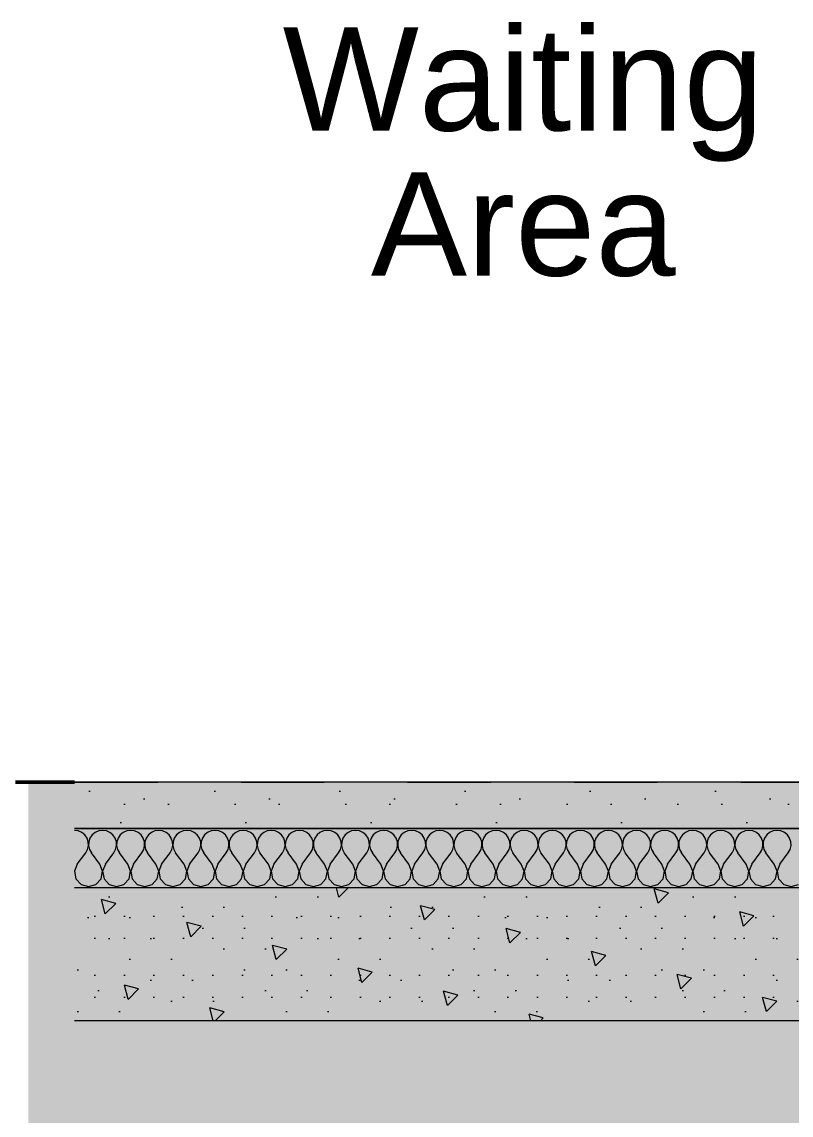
# Model space of a CAD drawing. Header units: millimetres. Extents: x -48147 to 1392261, y -496296 to 18123.
# Drawn here: x 1353665 to 1354969, y -492360 to -490507 of the extents above; entities that cross this region are included whole.
import ezdxf

# ---------------------------------------------------------------- set-up
doc = ezdxf.new("R2010")
doc.units = ezdxf.units.MM
doc.header["$MEASUREMENT"] = 0
doc.linetypes.add('Dashed', pattern=[2822.222233, 1411.111116, -1411.111116])
doc.linetypes.add('Wipeout_Contour', pattern=[1000, 0, -1000])
for name, color, linetype, lineweight, true_color in [('0_Pen_No__105', 7, 'Continuous', 15, 0xa6a6a6), ('0_Pen_No__25', 7, 'Continuous', 50, 0x2a2a2a), ('HATCHING_Pen_No__145', 7, 'Continuous', 0, 0xa6a6a6), ('New_A-20-M_Floor_Slab_Pen_No__107', 7, 'Continuous', 15, 0xa6a6a6), ('New_A-20-M_Floor_Slab_Pen_No__109', 7, 'Continuous', 15, 0xa6a6a6), ('New_A-20-M_Floor_Slab_Pen_No__147', 7, 'Continuous', 0, 0x606060), ('New_A-20-M_Floor_Slab_Pen_No__162', 7, 'Continuous', 0, 0xe47200)]:
    doc.layers.add(name, color=color, linetype=linetype, lineweight=lineweight, true_color=true_color)
for name, color, linetype, lineweight in [('A-35-M_FFE_Sanitary_Pen_No__87', 8, 'Continuous', 20), ('A-95-P_Text_1_50_GA_Pen_No__1', 7, 'Continuous', 13), ('New_A-20-M_Floor_Slab_Pen_No__1', 7, 'Continuous', 13)]:
    doc.layers.add(name, color=color, linetype=linetype, lineweight=lineweight)
doc.layers.add('New_A-20-M_Floor_Slab', color=7, linetype='Continuous')
doc.styles.add('GENERATED_STYLE_1', font='')
doc.styles.get('GENERATED_STYLE_1').set_extended_font_data('Swis721 BT')

# ---------------------------------------------------------------- blocks, each defined once
blk = doc.blocks.new('*X100', base_point=(1317838.7, -491795.5))
at = {"layer": 'New_A-20-M_Floor_Slab_Pen_No__107', "linetype": 'Continuous'}
for p, q in [((1353760.8, -491878.3), (1353754.3, -491877.4)), ((1353766.8, -491881), (1353760.8, -491878.3)), ((1353771.9, -491885.1), (1353766.8, -491881)), ((1353789.4, -491881), (1353784.3, -491885.1)), ((1353795.4, -491878.3), (1353789.4, -491881)), ((1353801.9, -491877.4), (1353795.4, -491878.3)), ((1353808.4, -491878.3), (1353801.9, -491877.4)), ((1353814.4, -491881), (1353808.4, -491878.3)), ((1353819.5, -491885.1), (1353814.4, -491881)), ((1353837, -491881), (1353832, -491885.1)), ((1353843, -491878.3), (1353837, -491881)), ((1353849.5, -491877.4), (1353843, -491878.3)), ((1353856, -491878.3), (1353849.5, -491877.4)), ((1353862, -491881), (1353856, -491878.3)), ((1353867.1, -491885.1), (1353862, -491881)), ((1353884.6, -491881), (1353879.6, -491885.1)), ((1353890.6, -491878.3), (1353884.6, -491881)), ((1353897.1, -491877.4), (1353890.6, -491878.3)), ((1353903.7, -491878.3), (1353897.1, -491877.4)), ((1353909.7, -491881), (1353903.7, -491878.3)), ((1353914.7, -491885.1), (1353909.7, -491881)), ((1353932.2, -491881), (1353927.2, -491885.1)), ((1353938.3, -491878.3), (1353932.2, -491881)), ((1353944.8, -491877.4), (1353938.3, -491878.3)), ((1353951.3, -491878.3), (1353944.8, -491877.4)), ((1353957.3, -491881), (1353951.3, -491878.3)), ((1353962.3, -491885.1), (1353957.3, -491881)), ((1353979.9, -491881), (1353974.8, -491885.1)), ((1353985.9, -491878.3), (1353979.9, -491881)), ((1353992.4, -491877.4), (1353985.9, -491878.3)), ((1353998.9, -491878.3), (1353992.4, -491877.4)), ((1354004.9, -491881), (1353998.9, -491878.3)), ((1354010, -491885.1), (1354004.9, -491881)), ((1354027.5, -491881), (1354022.4, -491885.1)), ((1354033.5, -491878.3), (1354027.5, -491881)), ((1354040, -491877.4), (1354033.5, -491878.3)), ((1354046.5, -491878.3), (1354040, -491877.4)), ((1354052.5, -491881), (1354046.5, -491878.3)), ((1354057.6, -491885.1), (1354052.5, -491881)), ((1354075.1, -491881), (1354070, -491885.1)), ((1354081.1, -491878.3), (1354075.1, -491881)), ((1354087.6, -491877.4), (1354081.1, -491878.3)), ((1354094.1, -491878.3), (1354087.6, -491877.4)), ((1354100.1, -491881), (1354094.1, -491878.3)), ((1354105.2, -491885.1), (1354100.1, -491881)), ((1354122.7, -491881), (1354117.7, -491885.1)), ((1354128.7, -491878.3), (1354122.7, -491881)), ((1354135.2, -491877.4), (1354128.7, -491878.3)), ((1354141.7, -491878.3), (1354135.2, -491877.4)), ((1354147.8, -491881), (1354141.7, -491878.3)), ((1354152.8, -491885.1), (1354147.8, -491881)), ((1354170.3, -491881), (1354165.3, -491885.1)), ((1354176.4, -491878.3), (1354170.3, -491881)), ((1354182.9, -491877.4), (1354176.4, -491878.3)), ((1354189.4, -491878.3), (1354182.9, -491877.4)), ((1354195.4, -491881), (1354189.4, -491878.3)), ((1354200.4, -491885.1), (1354195.4, -491881)), ((1354218, -491881), (1354212.9, -491885.1)), ((1354224, -491878.3), (1354218, -491881)), ((1354230.5, -491877.4), (1354224, -491878.3)), ((1354237, -491878.3), (1354230.5, -491877.4)), ((1354243, -491881), (1354237, -491878.3)), ((1354248.1, -491885.1), (1354243, -491881)), ((1354265.6, -491881), (1354260.5, -491885.1)), ((1354271.6, -491878.3), (1354265.6, -491881)), ((1354278.1, -491877.4), (1354271.6, -491878.3)), ((1354284.6, -491878.3), (1354278.1, -491877.4)), ((1354290.6, -491881), (1354284.6, -491878.3)), ((1354295.7, -491885.1), (1354290.6, -491881)), ((1354313.2, -491881), (1354308.1, -491885.1)), ((1354319.2, -491878.3), (1354313.2, -491881)), ((1354325.7, -491877.4), (1354319.2, -491878.3)), ((1354332.2, -491878.3), (1354325.7, -491877.4)), ((1354338.2, -491881), (1354332.2, -491878.3)), ((1354343.3, -491885.1), (1354338.2, -491881)), ((1354360.8, -491881), (1354355.8, -491885.1)), ((1354366.8, -491878.3), (1354360.8, -491881)), ((1354373.3, -491877.4), (1354366.8, -491878.3)), ((1354379.8, -491878.3), (1354373.3, -491877.4)), ((1354385.9, -491881), (1354379.8, -491878.3)), ((1354390.9, -491885.1), (1354385.9, -491881)), ((1354408.4, -491881), (1354403.4, -491885.1)), ((1354414.5, -491878.3), (1354408.4, -491881)), ((1354421, -491877.4), (1354414.5, -491878.3)), ((1354427.5, -491878.3), (1354421, -491877.4)), ((1354433.5, -491881), (1354427.5, -491878.3)), ((1354438.5, -491885.1), (1354433.5, -491881)), ((1354456.1, -491881), (1354451, -491885.1)), ((1354462.1, -491878.3), (1354456.1, -491881)), ((1354468.6, -491877.4), (1354462.1, -491878.3)), ((1354475.1, -491878.3), (1354468.6, -491877.4)), ((1354481.1, -491881), (1354475.1, -491878.3)), ((1354486.2, -491885.1), (1354481.1, -491881)), ((1354503.7, -491881), (1354498.6, -491885.1)), ((1354509.7, -491878.3), (1354503.7, -491881)), ((1354516.2, -491877.4), (1354509.7, -491878.3)), ((1354522.7, -491878.3), (1354516.2, -491877.4)), ((1354528.7, -491881), (1354522.7, -491878.3)), ((1354533.8, -491885.1), (1354528.7, -491881)), ((1354551.3, -491881), (1354546.2, -491885.1)), ((1354557.3, -491878.3), (1354551.3, -491881)), ((1354563.8, -491877.4), (1354557.3, -491878.3)), ((1354570.3, -491878.3), (1354563.8, -491877.4)), ((1354576.3, -491881), (1354570.3, -491878.3)), ((1354581.4, -491885.1), (1354576.3, -491881)), ((1354598.9, -491881), (1354593.9, -491885.1)), ((1354604.9, -491878.3), (1354598.9, -491881)), ((1354611.4, -491877.4), (1354604.9, -491878.3)), ((1354617.9, -491878.3), (1354611.4, -491877.4)), ((1354623.9, -491881), (1354617.9, -491878.3)), ((1354629, -491885.1), (1354623.9, -491881)), ((1354646.5, -491881), (1354641.5, -491885.1)), ((1354652.5, -491878.3), (1354646.5, -491881)), ((1354659.1, -491877.4), (1354652.5, -491878.3)), ((1354665.6, -491878.3), (1354659.1, -491877.4)), ((1354671.6, -491881), (1354665.6, -491878.3)), ((1354676.6, -491885.1), (1354671.6, -491881)), ((1354694.2, -491881), (1354689.1, -491885.1)), ((1354700.2, -491878.3), (1354694.2, -491881)), ((1354706.7, -491877.4), (1354700.2, -491878.3)), ((1354713.2, -491878.3), (1354706.7, -491877.4)), ((1354719.2, -491881), (1354713.2, -491878.3)), ((1354724.2, -491885.1), (1354719.2, -491881)), ((1354741.8, -491881), (1354736.7, -491885.1)), ((1354747.8, -491878.3), (1354741.8, -491881)), ((1354754.3, -491877.4), (1354747.8, -491878.3)), ((1354760.8, -491878.3), (1354754.3, -491877.4)), ((1354766.8, -491881), (1354760.8, -491878.3)), ((1354771.9, -491885.1), (1354766.8, -491881)), ((1354789.4, -491881), (1354784.3, -491885.1)), ((1354795.4, -491878.3), (1354789.4, -491881)), ((1354801.9, -491877.4), (1354795.4, -491878.3)), ((1354808.4, -491878.3), (1354801.9, -491877.4)), ((1354814.4, -491881), (1354808.4, -491878.3)), ((1354819.5, -491885.1), (1354814.4, -491881)), ((1354837, -491881), (1354832, -491885.1)), ((1354843, -491878.3), (1354837, -491881)), ((1354849.5, -491877.4), (1354843, -491878.3)), ((1354856, -491878.3), (1354849.5, -491877.4)), ((1354862, -491881), (1354856, -491878.3)), ((1354867.1, -491885.1), (1354862, -491881)), ((1354884.6, -491881), (1354879.6, -491885.1)), ((1354890.6, -491878.3), (1354884.6, -491881)), ((1354897.1, -491877.4), (1354890.6, -491878.3)), ((1354903.7, -491878.3), (1354897.1, -491877.4)), ((1354909.7, -491881), (1354903.7, -491878.3)), ((1354914.7, -491885.1), (1354909.7, -491881)), ((1354932.2, -491881), (1354927.2, -491885.1)), ((1354938.3, -491878.3), (1354932.2, -491881)), ((1354944.8, -491877.4), (1354938.3, -491878.3)), ((1354951.3, -491878.3), (1354944.8, -491877.4)), ((1354957.3, -491881), (1354951.3, -491878.3)), ((1354962.3, -491885.1), (1354957.3, -491881)), ((1353775.6, -491890.6), (1353771.9, -491885.1)), ((1353777.7, -491896.8), (1353775.6, -491890.6)), ((1353778, -491903.3), (1353777.7, -491896.8)), ((1353778.5, -491896.8), (1353778.2, -491903.3)), ((1353780.6, -491890.6), (1353778.5, -491896.8)), ((1353784.3, -491885.1), (1353780.6, -491890.6)), ((1353823.2, -491890.6), (1353819.5, -491885.1)), ((1353825.3, -491896.8), (1353823.2, -491890.6)), ((1353825.6, -491903.3), (1353825.3, -491896.8)), ((1353826.1, -491896.8), (1353825.8, -491903.3)), ((1353828.2, -491890.6), (1353826.1, -491896.8)), ((1353832, -491885.1), (1353828.2, -491890.6)), ((1353870.8, -491890.6), (1353867.1, -491885.1)), ((1353872.9, -491896.8), (1353870.8, -491890.6)), ((1353873.2, -491903.3), (1353872.9, -491896.8)), ((1353873.8, -491896.8), (1353873.4, -491903.3)), ((1353875.9, -491890.6), (1353873.8, -491896.8)), ((1353879.6, -491885.1), (1353875.9, -491890.6)), ((1353918.4, -491890.6), (1353914.7, -491885.1)), ((1353920.5, -491896.8), (1353918.4, -491890.6)), ((1353920.9, -491903.3), (1353920.5, -491896.8)), ((1353921.4, -491896.8), (1353921.1, -491903.3)), ((1353923.5, -491890.6), (1353921.4, -491896.8)), ((1353927.2, -491885.1), (1353923.5, -491890.6)), ((1353966.1, -491890.6), (1353962.3, -491885.1)), ((1353968.2, -491896.8), (1353966.1, -491890.6)), ((1353968.5, -491903.3), (1353968.2, -491896.8)), ((1353969, -491896.8), (1353968.7, -491903.3)), ((1353971.1, -491890.6), (1353969, -491896.8)), ((1353974.8, -491885.1), (1353971.1, -491890.6)), ((1354013.7, -491890.6), (1354010, -491885.1)), ((1354015.8, -491896.8), (1354013.7, -491890.6)), ((1354016.1, -491903.3), (1354015.8, -491896.8)), ((1354016.6, -491896.8), (1354016.3, -491903.3)), ((1354018.7, -491890.6), (1354016.6, -491896.8)), ((1354022.4, -491885.1), (1354018.7, -491890.6)), ((1354061.3, -491890.6), (1354057.6, -491885.1)), ((1354063.4, -491896.8), (1354061.3, -491890.6)), ((1354063.7, -491903.3), (1354063.4, -491896.8)), ((1354064.2, -491896.8), (1354063.9, -491903.3)), ((1354066.3, -491890.6), (1354064.2, -491896.8)), ((1354070, -491885.1), (1354066.3, -491890.6)), ((1354108.9, -491890.6), (1354105.2, -491885.1)), ((1354111, -491896.8), (1354108.9, -491890.6)), ((1354111.3, -491903.3), (1354111, -491896.8)), ((1354111.8, -491896.8), (1354111.5, -491903.3)), ((1354113.9, -491890.6), (1354111.8, -491896.8)), ((1354117.7, -491885.1), (1354113.9, -491890.6)), ((1354156.5, -491890.6), (1354152.8, -491885.1)), ((1354158.6, -491896.8), (1354156.5, -491890.6)), ((1354159, -491903.3), (1354158.6, -491896.8)), ((1354159.5, -491896.8), (1354159.1, -491903.3)), ((1354161.6, -491890.6), (1354159.5, -491896.8)), ((1354165.3, -491885.1), (1354161.6, -491890.6)), ((1354204.2, -491890.6), (1354200.4, -491885.1)), ((1354206.3, -491896.8), (1354204.2, -491890.6)), ((1354206.6, -491903.3), (1354206.3, -491896.8)), ((1354207.1, -491896.8), (1354206.8, -491903.3)), ((1354209.2, -491890.6), (1354207.1, -491896.8)), ((1354212.9, -491885.1), (1354209.2, -491890.6)), ((1354251.8, -491890.6), (1354248.1, -491885.1)), ((1354253.9, -491896.8), (1354251.8, -491890.6)), ((1354254.2, -491903.3), (1354253.9, -491896.8)), ((1354254.7, -491896.8), (1354254.4, -491903.3)), ((1354256.8, -491890.6), (1354254.7, -491896.8)), ((1354260.5, -491885.1), (1354256.8, -491890.6)), ((1354299.4, -491890.6), (1354295.7, -491885.1)), ((1354301.5, -491896.8), (1354299.4, -491890.6)), ((1354301.8, -491903.3), (1354301.5, -491896.8)), ((1354302.3, -491896.8), (1354302, -491903.3)), ((1354304.4, -491890.6), (1354302.3, -491896.8)), ((1354308.1, -491885.1), (1354304.4, -491890.6)), ((1354347, -491890.6), (1354343.3, -491885.1)), ((1354349.1, -491896.8), (1354347, -491890.6)), ((1354349.4, -491903.3), (1354349.1, -491896.8)), ((1354349.9, -491896.8), (1354349.6, -491903.3)), ((1354352, -491890.6), (1354349.9, -491896.8)), ((1354355.8, -491885.1), (1354352, -491890.6)), ((1354394.6, -491890.6), (1354390.9, -491885.1)), ((1354396.7, -491896.8), (1354394.6, -491890.6)), ((1354397.1, -491903.3), (1354396.7, -491896.8)), ((1354397.6, -491896.8), (1354397.2, -491903.3)), ((1354399.7, -491890.6), (1354397.6, -491896.8)), ((1354403.4, -491885.1), (1354399.7, -491890.6)), ((1354442.3, -491890.6), (1354438.5, -491885.1)), ((1354444.4, -491896.8), (1354442.3, -491890.6)), ((1354444.7, -491903.3), (1354444.4, -491896.8)), ((1354445.2, -491896.8), (1354444.9, -491903.3)), ((1354447.3, -491890.6), (1354445.2, -491896.8)), ((1354451, -491885.1), (1354447.3, -491890.6)), ((1354489.9, -491890.6), (1354486.2, -491885.1)), ((1354492, -491896.8), (1354489.9, -491890.6)), ((1354492.3, -491903.3), (1354492, -491896.8)), ((1354492.8, -491896.8), (1354492.5, -491903.3)), ((1354494.9, -491890.6), (1354492.8, -491896.8)), ((1354498.6, -491885.1), (1354494.9, -491890.6)), ((1354537.5, -491890.6), (1354533.8, -491885.1)), ((1354539.6, -491896.8), (1354537.5, -491890.6)), ((1354539.9, -491903.3), (1354539.6, -491896.8)), ((1354540.4, -491896.8), (1354540.1, -491903.3)), ((1354542.5, -491890.6), (1354540.4, -491896.8)), ((1354546.2, -491885.1), (1354542.5, -491890.6)), ((1354585.1, -491890.6), (1354581.4, -491885.1)), ((1354587.2, -491896.8), (1354585.1, -491890.6)), ((1354587.5, -491903.3), (1354587.2, -491896.8)), ((1354588, -491896.8), (1354587.7, -491903.3)), ((1354590.1, -491890.6), (1354588, -491896.8)), ((1354593.9, -491885.1), (1354590.1, -491890.6)), ((1354632.7, -491890.6), (1354629, -491885.1)), ((1354634.8, -491896.8), (1354632.7, -491890.6)), ((1354635.1, -491903.3), (1354634.8, -491896.8)), ((1354635.7, -491896.8), (1354635.3, -491903.3)), ((1354637.8, -491890.6), (1354635.7, -491896.8)), ((1354641.5, -491885.1), (1354637.8, -491890.6)), ((1354680.3, -491890.6), (1354676.6, -491885.1)), ((1354682.4, -491896.8), (1354680.3, -491890.6)), ((1354682.8, -491903.3), (1354682.4, -491896.8)), ((1354683.3, -491896.8), (1354683, -491903.3)), ((1354685.4, -491890.6), (1354683.3, -491896.8)), ((1354689.1, -491885.1), (1354685.4, -491890.6)), ((1354728, -491890.6), (1354724.2, -491885.1)), ((1354730.1, -491896.8), (1354728, -491890.6)), ((1354730.4, -491903.3), (1354730.1, -491896.8)), ((1354730.9, -491896.8), (1354730.6, -491903.3)), ((1354733, -491890.6), (1354730.9, -491896.8)), ((1354736.7, -491885.1), (1354733, -491890.6)), ((1354775.6, -491890.6), (1354771.9, -491885.1)), ((1354777.7, -491896.8), (1354775.6, -491890.6)), ((1354778, -491903.3), (1354777.7, -491896.8)), ((1354778.5, -491896.8), (1354778.2, -491903.3)), ((1354780.6, -491890.6), (1354778.5, -491896.8)), ((1354784.3, -491885.1), (1354780.6, -491890.6)), ((1354823.2, -491890.6), (1354819.5, -491885.1)), ((1354825.3, -491896.8), (1354823.2, -491890.6)), ((1354825.6, -491903.3), (1354825.3, -491896.8)), ((1354826.1, -491896.8), (1354825.8, -491903.3)), ((1354828.2, -491890.6), (1354826.1, -491896.8)), ((1354832, -491885.1), (1354828.2, -491890.6)), ((1354870.8, -491890.6), (1354867.1, -491885.1)), ((1354872.9, -491896.8), (1354870.8, -491890.6)), ((1354873.2, -491903.3), (1354872.9, -491896.8)), ((1354873.8, -491896.8), (1354873.4, -491903.3)), ((1354875.9, -491890.6), (1354873.8, -491896.8)), ((1354879.6, -491885.1), (1354875.9, -491890.6)), ((1354918.4, -491890.6), (1354914.7, -491885.1)), ((1354920.5, -491896.8), (1354918.4, -491890.6)), ((1354920.9, -491903.3), (1354920.5, -491896.8)), ((1354921.4, -491896.8), (1354921.1, -491903.3)), ((1354923.5, -491890.6), (1354921.4, -491896.8)), ((1354927.2, -491885.1), (1354923.5, -491890.6)), ((1354966.1, -491890.6), (1354962.3, -491885.1)), ((1354968.2, -491896.8), (1354966.1, -491890.6)), ((1354968.5, -491903.3), (1354968.2, -491896.8)), ((1353759.1, -491934.5), (1353773.3, -491915.5)), ((1353773.3, -491915.5), (1353776.5, -491909.7)), ((1353776.5, -491909.7), (1353778, -491903.3)), ((1353778.2, -491903.3), (1353779.7, -491909.7)), ((1353779.7, -491909.7), (1353782.9, -491915.5)), ((1353797.1, -491934.5), (1353782.9, -491915.5)), ((1353806.7, -491934.5), (1353821, -491915.5)), ((1353821, -491915.5), (1353824.1, -491909.7)), ((1353824.1, -491909.7), (1353825.6, -491903.3)), ((1353825.8, -491903.3), (1353827.3, -491909.7)), ((1353827.3, -491909.7), (1353830.5, -491915.5)), ((1353844.8, -491934.5), (1353830.5, -491915.5)), ((1353854.3, -491934.5), (1353868.6, -491915.5)), ((1353868.6, -491915.5), (1353871.8, -491909.7)), ((1353871.8, -491909.7), (1353873.2, -491903.3)), ((1353873.4, -491903.3), (1353874.9, -491909.7)), ((1353874.9, -491909.7), (1353878.1, -491915.5)), ((1353892.4, -491934.5), (1353878.1, -491915.5)), ((1353901.9, -491934.5), (1353916.2, -491915.5)), ((1353916.2, -491915.5), (1353919.4, -491909.7)), ((1353919.4, -491909.7), (1353920.9, -491903.3)), ((1353921.1, -491903.3), (1353922.5, -491909.7)), ((1353922.5, -491909.7), (1353925.7, -491915.5)), ((1353940, -491934.5), (1353925.7, -491915.5)), ((1353949.5, -491934.5), (1353963.8, -491915.5)), ((1353963.8, -491915.5), (1353967, -491909.7)), ((1353967, -491909.7), (1353968.5, -491903.3)), ((1353968.7, -491903.3), (1353970.2, -491909.7)), ((1353970.2, -491909.7), (1353973.3, -491915.5)), ((1353987.6, -491934.5), (1353973.3, -491915.5)), ((1353997.1, -491934.5), (1354011.4, -491915.5)), ((1354011.4, -491915.5), (1354014.6, -491909.7)), ((1354014.6, -491909.7), (1354016.1, -491903.3)), ((1354016.3, -491903.3), (1354017.8, -491909.7)), ((1354017.8, -491909.7), (1354021, -491915.5)), ((1354035.2, -491934.5), (1354021, -491915.5)), ((1354044.8, -491934.5), (1354059.1, -491915.5)), ((1354059.1, -491915.5), (1354062.2, -491909.7)), ((1354062.2, -491909.7), (1354063.7, -491903.3)), ((1354063.9, -491903.3), (1354065.4, -491909.7)), ((1354065.4, -491909.7), (1354068.6, -491915.5)), ((1354082.9, -491934.5), (1354068.6, -491915.5)), ((1354092.4, -491934.5), (1354106.7, -491915.5)), ((1354106.7, -491915.5), (1354109.8, -491909.7)), ((1354109.8, -491909.7), (1354111.3, -491903.3)), ((1354111.5, -491903.3), (1354113, -491909.7)), ((1354113, -491909.7), (1354116.2, -491915.5)), ((1354130.5, -491934.5), (1354116.2, -491915.5)), ((1354140, -491934.5), (1354154.3, -491915.5)), ((1354154.3, -491915.5), (1354157.5, -491909.7)), ((1354157.5, -491909.7), (1354159, -491903.3)), ((1354159.1, -491903.3), (1354160.6, -491909.7)), ((1354160.6, -491909.7), (1354163.8, -491915.5)), ((1354178.1, -491934.5), (1354163.8, -491915.5)), ((1354187.6, -491934.5), (1354201.9, -491915.5)), ((1354201.9, -491915.5), (1354205.1, -491909.7)), ((1354205.1, -491909.7), (1354206.6, -491903.3)), ((1354206.8, -491903.3), (1354208.3, -491909.7)), ((1354208.3, -491909.7), (1354211.4, -491915.5)), ((1354225.7, -491934.5), (1354211.4, -491915.5)), ((1354235.2, -491934.5), (1354249.5, -491915.5)), ((1354249.5, -491915.5), (1354252.7, -491909.7)), ((1354252.7, -491909.7), (1354254.2, -491903.3)), ((1354254.4, -491903.3), (1354255.9, -491909.7)), ((1354255.9, -491909.7), (1354259.1, -491915.5)), ((1354273.3, -491934.5), (1354259.1, -491915.5)), ((1354282.9, -491934.5), (1354297.1, -491915.5)), ((1354297.1, -491915.5), (1354300.3, -491909.7)), ((1354300.3, -491909.7), (1354301.8, -491903.3)), ((1354302, -491903.3), (1354303.5, -491909.7)), ((1354303.5, -491909.7), (1354306.7, -491915.5)), ((1354321, -491934.5), (1354306.7, -491915.5)), ((1354330.5, -491934.5), (1354344.8, -491915.5)), ((1354344.8, -491915.5), (1354347.9, -491909.7)), ((1354347.9, -491909.7), (1354349.4, -491903.3)), ((1354349.6, -491903.3), (1354351.1, -491909.7)), ((1354351.1, -491909.7), (1354354.3, -491915.5)), ((1354368.6, -491934.5), (1354354.3, -491915.5)), ((1354378.1, -491934.5), (1354392.4, -491915.5)), ((1354392.4, -491915.5), (1354395.6, -491909.7)), ((1354395.6, -491909.7), (1354397.1, -491903.3)), ((1354397.2, -491903.3), (1354398.7, -491909.7)), ((1354398.7, -491909.7), (1354401.9, -491915.5)), ((1354416.2, -491934.5), (1354401.9, -491915.5)), ((1354425.7, -491934.5), (1354440, -491915.5)), ((1354440, -491915.5), (1354443.2, -491909.7)), ((1354443.2, -491909.7), (1354444.7, -491903.3)), ((1354444.9, -491903.3), (1354446.3, -491909.7)), ((1354446.3, -491909.7), (1354449.5, -491915.5)), ((1354463.8, -491934.5), (1354449.5, -491915.5)), ((1354473.3, -491934.5), (1354487.6, -491915.5)), ((1354487.6, -491915.5), (1354490.8, -491909.7)), ((1354490.8, -491909.7), (1354492.3, -491903.3)), ((1354492.5, -491903.3), (1354494, -491909.7)), ((1354494, -491909.7), (1354497.1, -491915.5)), ((1354511.4, -491934.5), (1354497.1, -491915.5)), ((1354521, -491934.5), (1354535.2, -491915.5)), ((1354535.2, -491915.5), (1354538.4, -491909.7)), ((1354538.4, -491909.7), (1354539.9, -491903.3)), ((1354540.1, -491903.3), (1354541.6, -491909.7)), ((1354541.6, -491909.7), (1354544.8, -491915.5)), ((1354559.1, -491934.5), (1354544.8, -491915.5)), ((1354568.6, -491934.5), (1354582.9, -491915.5)), ((1354582.9, -491915.5), (1354586, -491909.7)), ((1354586, -491909.7), (1354587.5, -491903.3)), ((1354587.7, -491903.3), (1354589.2, -491909.7)), ((1354589.2, -491909.7), (1354592.4, -491915.5)), ((1354606.7, -491934.5), (1354592.4, -491915.5)), ((1354616.2, -491934.5), (1354630.5, -491915.5)), ((1354630.5, -491915.5), (1354633.7, -491909.7)), ((1354633.7, -491909.7), (1354635.1, -491903.3)), ((1354635.3, -491903.3), (1354636.8, -491909.7)), ((1354636.8, -491909.7), (1354640, -491915.5)), ((1354654.3, -491934.5), (1354640, -491915.5)), ((1354663.8, -491934.5), (1354678.1, -491915.5)), ((1354678.1, -491915.5), (1354681.3, -491909.7)), ((1354681.3, -491909.7), (1354682.8, -491903.3)), ((1354683, -491903.3), (1354684.4, -491909.7)), ((1354684.4, -491909.7), (1354687.6, -491915.5)), ((1354701.9, -491934.5), (1354687.6, -491915.5)), ((1354711.4, -491934.5), (1354725.7, -491915.5)), ((1354725.7, -491915.5), (1354728.9, -491909.7)), ((1354728.9, -491909.7), (1354730.4, -491903.3)), ((1354730.6, -491903.3), (1354732.1, -491909.7)), ((1354732.1, -491909.7), (1354735.2, -491915.5)), ((1354749.5, -491934.5), (1354735.2, -491915.5)), ((1354759.1, -491934.5), (1354773.3, -491915.5)), ((1354773.3, -491915.5), (1354776.5, -491909.7)), ((1354776.5, -491909.7), (1354778, -491903.3)), ((1354778.2, -491903.3), (1354779.7, -491909.7)), ((1354779.7, -491909.7), (1354782.9, -491915.5)), ((1354797.1, -491934.5), (1354782.9, -491915.5)), ((1354806.7, -491934.5), (1354821, -491915.5)), ((1354821, -491915.5), (1354824.1, -491909.7)), ((1354824.1, -491909.7), (1354825.6, -491903.3)), ((1354825.8, -491903.3), (1354827.3, -491909.7)), ((1354827.3, -491909.7), (1354830.5, -491915.5)), ((1354844.8, -491934.5), (1354830.5, -491915.5)), ((1354854.3, -491934.5), (1354868.6, -491915.5)), ((1354868.6, -491915.5), (1354871.8, -491909.7)), ((1354871.8, -491909.7), (1354873.2, -491903.3)), ((1354873.4, -491903.3), (1354874.9, -491909.7)), ((1354874.9, -491909.7), (1354878.1, -491915.5)), ((1354892.4, -491934.5), (1354878.1, -491915.5)), ((1354901.9, -491934.5), (1354916.2, -491915.5)), ((1354916.2, -491915.5), (1354919.4, -491909.7)), ((1354919.4, -491909.7), (1354920.9, -491903.3)), ((1354921.1, -491903.3), (1354922.5, -491909.7)), ((1354922.5, -491909.7), (1354925.7, -491915.5)), ((1354940, -491934.5), (1354925.7, -491915.5)), ((1354949.5, -491934.5), (1354963.8, -491915.5)), ((1354963.8, -491915.5), (1354967, -491909.7)), ((1354967, -491909.7), (1354968.5, -491903.3)), ((1353759.1, -491934.5), (1353754.4, -491946.7)), ((1353801.8, -491946.7), (1353797.1, -491934.5)), ((1353806.7, -491934.5), (1353802, -491946.7)), ((1353849.4, -491946.7), (1353844.8, -491934.5)), ((1353854.3, -491934.5), (1353849.6, -491946.7)), ((1353897.1, -491946.7), (1353892.4, -491934.5)), ((1353901.9, -491934.5), (1353897.2, -491946.7)), ((1353944.7, -491946.7), (1353940, -491934.5)), ((1353949.5, -491934.5), (1353944.9, -491946.7)), ((1353992.3, -491946.7), (1353987.6, -491934.5)), ((1353997.1, -491934.5), (1353992.5, -491946.7)), ((1354039.9, -491946.7), (1354035.2, -491934.5)), ((1354044.8, -491934.5), (1354040.1, -491946.7)), ((1354087.5, -491946.7), (1354082.9, -491934.5)), ((1354092.4, -491934.5), (1354087.7, -491946.7)), ((1354135.1, -491946.7), (1354130.5, -491934.5)), ((1354140, -491934.5), (1354135.3, -491946.7)), ((1354182.8, -491946.7), (1354178.1, -491934.5)), ((1354187.6, -491934.5), (1354183, -491946.7)), ((1354230.4, -491946.7), (1354225.7, -491934.5)), ((1354235.2, -491934.5), (1354230.6, -491946.7)), ((1354278, -491946.7), (1354273.3, -491934.5)), ((1354282.9, -491934.5), (1354278.2, -491946.7)), ((1354325.6, -491946.7), (1354321, -491934.5)), ((1354330.5, -491934.5), (1354325.8, -491946.7)), ((1354373.2, -491946.7), (1354368.6, -491934.5)), ((1354378.1, -491934.5), (1354373.4, -491946.7)), ((1354420.9, -491946.7), (1354416.2, -491934.5)), ((1354425.7, -491934.5), (1354421.1, -491946.7)), ((1354468.5, -491946.7), (1354463.8, -491934.5)), ((1354473.3, -491934.5), (1354468.7, -491946.7)), ((1354516.1, -491946.7), (1354511.4, -491934.5)), ((1354521, -491934.5), (1354516.3, -491946.7)), ((1354563.7, -491946.7), (1354559.1, -491934.5)), ((1354568.6, -491934.5), (1354563.9, -491946.7)), ((1354611.3, -491946.7), (1354606.7, -491934.5)), ((1354616.2, -491934.5), (1354611.5, -491946.7)), ((1354659, -491946.7), (1354654.3, -491934.5)), ((1354663.8, -491934.5), (1354659.1, -491946.7)), ((1354706.6, -491946.7), (1354701.9, -491934.5)), ((1354711.4, -491934.5), (1354706.8, -491946.7)), ((1354754.2, -491946.7), (1354749.5, -491934.5)), ((1354759.1, -491934.5), (1354754.4, -491946.7)), ((1354801.8, -491946.7), (1354797.1, -491934.5)), ((1354806.7, -491934.5), (1354802, -491946.7)), ((1354849.4, -491946.7), (1354844.8, -491934.5)), ((1354854.3, -491934.5), (1354849.6, -491946.7)), ((1354897.1, -491946.7), (1354892.4, -491934.5)), ((1354901.9, -491934.5), (1354897.2, -491946.7)), ((1354944.7, -491946.7), (1354940, -491934.5)), ((1354949.5, -491934.5), (1354944.9, -491946.7)), ((1353754.4, -491946.7), (1353756.8, -491959.5)), ((1353799.4, -491959.5), (1353801.8, -491946.7)), ((1353802, -491946.7), (1353804.4, -491959.5)), ((1353847, -491959.5), (1353849.4, -491946.7)), ((1353849.6, -491946.7), (1353852, -491959.5)), ((1353894.6, -491959.5), (1353897.1, -491946.7)), ((1353897.2, -491946.7), (1353899.7, -491959.5)), ((1353942.3, -491959.5), (1353944.7, -491946.7)), ((1353944.9, -491946.7), (1353947.3, -491959.5)), ((1353989.9, -491959.5), (1353992.3, -491946.7)), ((1353992.5, -491946.7), (1353994.9, -491959.5)), ((1354037.5, -491959.5), (1354039.9, -491946.7)), ((1354040.1, -491946.7), (1354042.5, -491959.5)), ((1354085.1, -491959.5), (1354087.5, -491946.7)), ((1354087.7, -491946.7), (1354090.1, -491959.5)), ((1354132.7, -491959.5), (1354135.1, -491946.7)), ((1354135.3, -491946.7), (1354137.8, -491959.5)), ((1354180.3, -491959.5), (1354182.8, -491946.7)), ((1354183, -491946.7), (1354185.4, -491959.5)), ((1354228, -491959.5), (1354230.4, -491946.7)), ((1354230.6, -491946.7), (1354233, -491959.5)), ((1354275.6, -491959.5), (1354278, -491946.7)), ((1354278.2, -491946.7), (1354280.6, -491959.5)), ((1354323.2, -491959.5), (1354325.6, -491946.7)), ((1354325.8, -491946.7), (1354328.2, -491959.5)), ((1354370.8, -491959.5), (1354373.2, -491946.7)), ((1354373.4, -491946.7), (1354375.9, -491959.5)), ((1354418.4, -491959.5), (1354420.9, -491946.7)), ((1354421.1, -491946.7), (1354423.5, -491959.5)), ((1354466.1, -491959.5), (1354468.5, -491946.7)), ((1354468.7, -491946.7), (1354471.1, -491959.5)), ((1354513.7, -491959.5), (1354516.1, -491946.7)), ((1354516.3, -491946.7), (1354518.7, -491959.5)), ((1354561.3, -491959.5), (1354563.7, -491946.7)), ((1354563.9, -491946.7), (1354566.3, -491959.5)), ((1354608.9, -491959.5), (1354611.3, -491946.7)), ((1354611.5, -491946.7), (1354613.9, -491959.5)), ((1354656.5, -491959.5), (1354659, -491946.7)), ((1354659.1, -491946.7), (1354661.6, -491959.5)), ((1354704.2, -491959.5), (1354706.6, -491946.7)), ((1354706.8, -491946.7), (1354709.2, -491959.5)), ((1354751.8, -491959.5), (1354754.2, -491946.7)), ((1354754.4, -491946.7), (1354756.8, -491959.5)), ((1354799.4, -491959.5), (1354801.8, -491946.7)), ((1354802, -491946.7), (1354804.4, -491959.5)), ((1354847, -491959.5), (1354849.4, -491946.7)), ((1354849.6, -491946.7), (1354852, -491959.5)), ((1354894.6, -491959.5), (1354897.1, -491946.7)), ((1354897.2, -491946.7), (1354899.7, -491959.5)), ((1354942.3, -491959.5), (1354944.7, -491946.7)), ((1354944.9, -491946.7), (1354947.3, -491959.5)), ((1353756.8, -491959.5), (1353765.6, -491969.1)), ((1353765.6, -491969.1), (1353778.1, -491972.6)), ((1353778.1, -491972.6), (1353790.6, -491969.1)), ((1353790.6, -491969.1), (1353799.4, -491959.5)), ((1353804.4, -491959.5), (1353813.2, -491969.1)), ((1353813.2, -491969.1), (1353825.7, -491972.6)), ((1353825.7, -491972.6), (1353838.2, -491969.1)), ((1353838.2, -491969.1), (1353847, -491959.5)), ((1353852, -491959.5), (1353860.8, -491969.1)), ((1353860.8, -491969.1), (1353873.3, -491972.6)), ((1353873.3, -491972.6), (1353885.9, -491969.1)), ((1353885.9, -491969.1), (1353894.6, -491959.5)), ((1353899.7, -491959.5), (1353908.4, -491969.1)), ((1353908.4, -491969.1), (1353921, -491972.6)), ((1353921, -491972.6), (1353933.5, -491969.1)), ((1353933.5, -491969.1), (1353942.3, -491959.5)), ((1353947.3, -491959.5), (1353956.1, -491969.1)), ((1353956.1, -491969.1), (1353968.6, -491972.6)), ((1353968.6, -491972.6), (1353981.1, -491969.1)), ((1353981.1, -491969.1), (1353989.9, -491959.5)), ((1353994.9, -491959.5), (1354003.7, -491969.1)), ((1354003.7, -491969.1), (1354016.2, -491972.6)), ((1354016.2, -491972.6), (1354028.7, -491969.1)), ((1354028.7, -491969.1), (1354037.5, -491959.5)), ((1354042.5, -491959.5), (1354051.3, -491969.1)), ((1354051.3, -491969.1), (1354063.8, -491972.6)), ((1354063.8, -491972.6), (1354076.3, -491969.1)), ((1354076.3, -491969.1), (1354085.1, -491959.5)), ((1354090.1, -491959.5), (1354098.9, -491969.1)), ((1354098.9, -491969.1), (1354111.4, -491972.6)), ((1354111.4, -491972.6), (1354123.9, -491969.1)), ((1354123.9, -491969.1), (1354132.7, -491959.5)), ((1354137.8, -491959.5), (1354146.5, -491969.1)), ((1354146.5, -491969.1), (1354159.1, -491972.6)), ((1354159.1, -491972.6), (1354171.6, -491969.1)), ((1354171.6, -491969.1), (1354180.3, -491959.5)), ((1354185.4, -491959.5), (1354194.2, -491969.1)), ((1354194.2, -491969.1), (1354206.7, -491972.6)), ((1354206.7, -491972.6), (1354219.2, -491969.1)), ((1354219.2, -491969.1), (1354228, -491959.5)), ((1354233, -491959.5), (1354241.8, -491969.1)), ((1354241.8, -491969.1), (1354254.3, -491972.6)), ((1354254.3, -491972.6), (1354266.8, -491969.1)), ((1354266.8, -491969.1), (1354275.6, -491959.5)), ((1354280.6, -491959.5), (1354289.4, -491969.1)), ((1354289.4, -491969.1), (1354301.9, -491972.6)), ((1354301.9, -491972.6), (1354314.4, -491969.1)), ((1354314.4, -491969.1), (1354323.2, -491959.5)), ((1354328.2, -491959.5), (1354337, -491969.1)), ((1354337, -491969.1), (1354349.5, -491972.6)), ((1354349.5, -491972.6), (1354362, -491969.1)), ((1354362, -491969.1), (1354370.8, -491959.5)), ((1354375.9, -491959.5), (1354384.6, -491969.1)), ((1354384.6, -491969.1), (1354397.1, -491972.6)), ((1354397.1, -491972.6), (1354409.7, -491969.1)), ((1354409.7, -491969.1), (1354418.4, -491959.5)), ((1354423.5, -491959.5), (1354432.2, -491969.1)), ((1354432.2, -491969.1), (1354444.8, -491972.6)), ((1354444.8, -491972.6), (1354457.3, -491969.1)), ((1354457.3, -491969.1), (1354466.1, -491959.5)), ((1354471.1, -491959.5), (1354479.9, -491969.1)), ((1354479.9, -491969.1), (1354492.4, -491972.6)), ((1354492.4, -491972.6), (1354504.9, -491969.1)), ((1354504.9, -491969.1), (1354513.7, -491959.5)), ((1354518.7, -491959.5), (1354527.5, -491969.1)), ((1354527.5, -491969.1), (1354540, -491972.6)), ((1354540, -491972.6), (1354552.5, -491969.1)), ((1354552.5, -491969.1), (1354561.3, -491959.5)), ((1354566.3, -491959.5), (1354575.1, -491969.1)), ((1354575.1, -491969.1), (1354587.6, -491972.6)), ((1354587.6, -491972.6), (1354600.1, -491969.1)), ((1354600.1, -491969.1), (1354608.9, -491959.5)), ((1354613.9, -491959.5), (1354622.7, -491969.1)), ((1354622.7, -491969.1), (1354635.2, -491972.6)), ((1354635.2, -491972.6), (1354647.8, -491969.1)), ((1354647.8, -491969.1), (1354656.5, -491959.5)), ((1354661.6, -491959.5), (1354670.3, -491969.1)), ((1354670.3, -491969.1), (1354682.9, -491972.6)), ((1354682.9, -491972.6), (1354695.4, -491969.1)), ((1354695.4, -491969.1), (1354704.2, -491959.5)), ((1354709.2, -491959.5), (1354718, -491969.1)), ((1354718, -491969.1), (1354730.5, -491972.6)), ((1354730.5, -491972.6), (1354743, -491969.1)), ((1354743, -491969.1), (1354751.8, -491959.5)), ((1354756.8, -491959.5), (1354765.6, -491969.1)), ((1354765.6, -491969.1), (1354778.1, -491972.6)), ((1354778.1, -491972.6), (1354790.6, -491969.1)), ((1354790.6, -491969.1), (1354799.4, -491959.5)), ((1354804.4, -491959.5), (1354813.2, -491969.1)), ((1354813.2, -491969.1), (1354825.7, -491972.6)), ((1354825.7, -491972.6), (1354838.2, -491969.1)), ((1354838.2, -491969.1), (1354847, -491959.5)), ((1354852, -491959.5), (1354860.8, -491969.1)), ((1354860.8, -491969.1), (1354873.3, -491972.6)), ((1354873.3, -491972.6), (1354885.9, -491969.1)), ((1354885.9, -491969.1), (1354894.6, -491959.5)), ((1354899.7, -491959.5), (1354908.4, -491969.1)), ((1354908.4, -491969.1), (1354921, -491972.6)), ((1354921, -491972.6), (1354933.5, -491969.1)), ((1354933.5, -491969.1), (1354942.3, -491959.5)), ((1354947.3, -491959.5), (1354956.1, -491969.1)), ((1354956.1, -491969.1), (1354968.6, -491972.6)), ((1354968.6, -491972.6), (1354981.1, -491969.1))]:
    blk.add_line(p, q, dxfattribs=at)
blk = doc.blocks.new('Section Elem_88_1', base_point=(1317838.7, -491795.5))
at = {"color": 254, "linetype": 'Wipeout_Contour', "lineweight": 0, "ltscale": 5765470.192147247}
blk.add_wipeout([(1355960.5, -491795.5), (1353754.3, -491795.5), (1353754.3, -491874.5), (1355960.5, -491874.5)], dxfattribs=at).dxf.layer = 'New_A-20-M_Floor_Slab'
at = {"layer": 'New_A-20-M_Floor_Slab_Pen_No__109', "linetype": 'Continuous'}
h = blk.add_hatch(dxfattribs=at)
h.set_pattern_fill('Lightweight_Concrete_0001', color=256, style=0, pattern_type=2)
h.set_pattern_definition([(0, (1317838.7, -491795.5), (0, 389.7114), [24.375, -200.625]), (0, (1317951.2, -491600.66), (0, 389.7114), [24.375, -200.625]), (60, (1317838.7, -491795.5), (-337.5, 194.8557), [24.375, -200.625]), (60, (1318063.7, -491795.5), (-337.5, 194.8557), [24.375, -200.625]), (120, (1317863.07, -491795.5), (337.5, 194.8557), [24.375, -200.625]), (120, (1318088.07, -491795.5), (337.5, 194.8557), [24.375, -200.625]), (0, (1317838.7, -491758.02), (0, 75), [0, -75, 0, -112.5]), (45, (1317876.2, -491758.02), (-53.03301, 53.03301), [0, -56.25, 0, -93.75])])
h.paths.add_polyline_path([(1355960.5, -491795.5), (1353754.3, -491795.5), (1353754.3, -491874.5), (1355960.5, -491874.5)])
at = {"layer": 'New_A-20-M_Floor_Slab_Pen_No__162', "linetype": 'Continuous'}
blk.add_hatch(color=256, dxfattribs=at).paths.add_polyline_path([(1353754.3, -491874.5), (1353754.3, -491875), (1355960.5, -491875), (1355960.5, -491874.5)])
at = {"layer": 'New_A-20-M_Floor_Slab_Pen_No__1', "linetype": 'Continuous'}
blk.add_line((1355669.4, -491795.5), (1353754.3, -491795.5), dxfattribs=at)
at = {"color": 254, "linetype": 'Wipeout_Contour', "lineweight": 0, "ltscale": 5765593.045390723}
blk.add_wipeout([(1353754.3, -491875), (1353754.3, -491975), (1355960.5, -491975), (1355960.5, -491875)], dxfattribs=at).dxf.layer = 'New_A-20-M_Floor_Slab'
at = {"layer": 'New_A-20-M_Floor_Slab_Pen_No__1', "linetype": 'Continuous'}
for p, q in [((1355960.5, -491874.5), (1353754.3, -491874.5)), ((1355960.5, -491875), (1353754.3, -491875))]:
    blk.add_line(p, q, dxfattribs=at)
at = {"layer": 'New_A-20-M_Floor_Slab'}
blk.add_blockref('*X100', (1317838.7, -491795.5), dxfattribs=at)
at = {"color": 254, "linetype": 'Wipeout_Contour', "lineweight": 0, "ltscale": 5765814.924436073}
blk.add_wipeout([(1353754.3, -491975), (1353754.3, -492200), (1355960.5, -492200), (1355960.5, -491975)], dxfattribs=at).dxf.layer = 'New_A-20-M_Floor_Slab'
at = {"layer": 'New_A-20-M_Floor_Slab_Pen_No__147', "linetype": 'Continuous'}
h = blk.add_hatch(dxfattribs=at)
h.set_pattern_fill('Structural_Concrete_0001', color=256, style=0, pattern_type=2)
h.set_pattern_definition([(45, (1317838.7, -491795.52), (-183.7117, 183.7117), [25, -125]), (45, (1317799.88, -491650.63), (-183.7117, 183.7117), [25, -125]), (105, (1317838.7, -491795.52), (250.9549, 67.2432), [25, -125]), (105, (1317944.76, -491689.45), (250.9549, 67.2432), [25, -125]), (165, (1317856.38, -491777.84), (67.2432, 250.9549), [25, -125]), (165, (1317962.44, -491671.77), (67.2432, 250.9549), [25, -125]), (45, (1317821.02, -491777.84), (-35.35534, 35.35534), [0, -50, 0, -75]), (90, (1317838.7, -491760.16), (-50, 0), [0, -37.5, 0, -62.5])])
h.paths.add_polyline_path([(1353754.3, -491975), (1353754.3, -492200), (1355960.5, -492200), (1355960.5, -491975)])
at = {"layer": 'New_A-20-M_Floor_Slab_Pen_No__1', "linetype": 'Continuous'}
for p, q in [((1355960.5, -491975), (1353754.3, -491975)), ((1355960.5, -492200), (1353754.3, -492200))]:
    blk.add_line(p, q, dxfattribs=at)
blk = doc.blocks.new('S-21 Building Section_STORY_MARKER', base_point=(1317838.7, -491795.5))
at = {"layer": '0_Pen_No__105', "linetype": 'Dashed', "ltscale": 0.1}
blk.add_line((1353754.3, -491795.5), (1380114.6, -491795.5), dxfattribs=at)
at = {"layer": '0_Pen_No__25', "linetype": 'Continuous'}
blk.add_line((1353754.3, -491795.5), (1353654.3, -491795.5), dxfattribs=at)

msp = doc.modelspace()

# ---------------------------------------------------------------- block references
at = {"layer": 'New_A-20-M_Floor_Slab'}
msp.add_blockref('Section Elem_88_1', (1317838.7, -491795.5), dxfattribs=at)

# ---------------------------------------------------------------- texts
at = {"layer": 'A-95-P_Text_1_50_GA_Pen_No__1', "linetype": 'Continuous', "insert": (1354514.7, -490516.5), "char_height": 175, "attachment_point": 2, "line_spacing_factor": 0.842617, "style": 'GENERATED_STYLE_1'}
msp.add_mtext('\\A1;{\\fSwis721 BT|b0|i0|c0|p34;Waiting\\P\\fSwis721 BT|b0|i0|c0|p34;Area}', dxfattribs=at)

# ---------------------------------------------------------------- next in the draw order: hatches: boundary and pattern name
at = {"layer": 'HATCHING_Pen_No__145', "linetype": 'Continuous'}
msp.add_hatch(color=256, dxfattribs=at).paths.add_polyline_path([(1378619.8, -491795.5), (1353676.1, -491795.5), (1353676.1, -493795.9), (1378619.8, -493795.9)])

# ---------------------------------------------------------------- next in the draw order: linework, layer by layer
at = {"layer": 'A-35-M_FFE_Sanitary_Pen_No__87', "linetype": 'Continuous'}
msp.add_line((1378619.8, -491795.5), (1353676.1, -491795.5), dxfattribs=at)

# ---------------------------------------------------------------- next in the draw order: block references
at = {"linetype": 'Continuous', "lineweight": 0}
msp.add_blockref('S-21 Building Section_STORY_MARKER', (1317838.7, -491795.5), dxfattribs=at)

doc.saveas('drawing.dxf')
